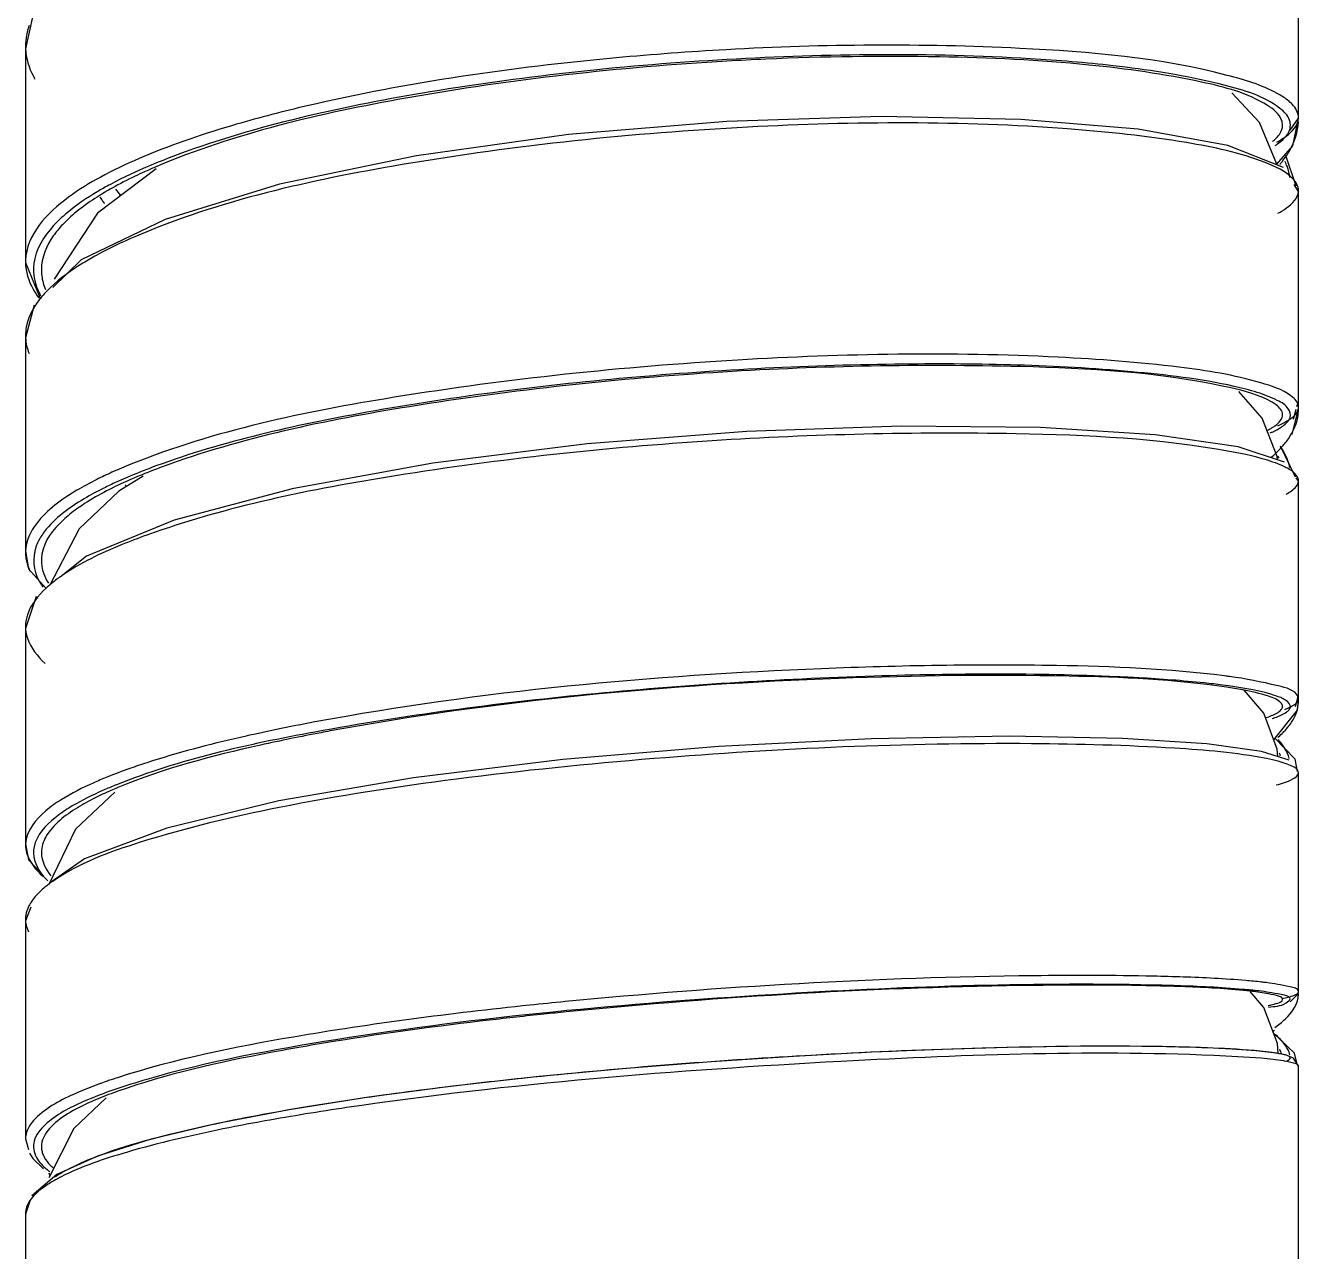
# Model space of a CAD drawing. Header units: millimetres. Extents: x 601 to 1195, y -13 to 407.
# Drawn here: x 744.7 to 756.7, y 255.36 to 266.91 of the extents above; entities that cross this region are included whole.
import ezdxf

# ---------------------------------------------------------------- set-up
doc = ezdxf.new("R2010")
doc.units = ezdxf.units.MM
doc.header["$LTSCALE"] = 0.1

msp = doc.modelspace()

# ---------------------------------------------------------------- linework, layer by layer
at = {"color": 7, "linetype": 'Continuous'}
for p, q in [((756.7033, 266.0438), (756.7033, 268.0683)), ((744.7735, 267.005), (744.7038, 266.6906)), ((744.7033, 266.7135), (744.7038, 266.6906)), ((744.7033, 266.7135), (744.7033, 264.6773)), ((756.3355, 265.9962), (756.073, 266.2745)), ((756.7031, 266.0377), (756.7033, 266.0438)), ((756.4986, 265.604), (756.3355, 265.9962)), ((756.6241, 265.9227), (756.7031, 266.0377)), ((756.6505, 265.7771), (756.6969, 266.0015)), ((756.5607, 265.5716), (756.0371, 265.7804)), ((756.4983, 265.6046), (756.6505, 265.7771)), ((756.6819, 265.3972), (756.5828, 265.6854)), ((745.9355, 265.5595), (745.3811, 265.1409)), ((745.6014, 265.3072), (745.5544, 265.3677)), ((756.7031, 265.3467), (756.6614, 265.4125)), ((756.7031, 265.3467), (756.7033, 265.3542)), ((756.7033, 263.3144), (756.7033, 265.3542)), ((745.3811, 265.1409), (744.9748, 264.5203)), ((746.0201, 265.0833), (745.2299, 264.7003)), ((744.7033, 264.6773), (744.8448, 264.331)), ((745.2299, 264.7003), (744.9606, 264.442)), ((744.7852, 264.2738), (744.7039, 263.9674)), ((744.7033, 263.989), (744.7039, 263.9674)), ((744.7033, 263.989), (744.7033, 261.9425)), ((756.3616, 263.21), (756.1412, 263.4596)), ((756.6421, 263.0552), (756.7031, 263.2972)), ((756.6553, 263.1999), (756.6814, 263.2946)), ((756.688, 263.3186), (756.6961, 263.3481)), ((756.7033, 263.3144), (756.6961, 263.3481)), ((756.502, 262.8481), (756.3616, 263.21)), ((756.5698, 262.795), (756.1331, 262.939)), ((756.6744, 262.6543), (756.533, 262.9443)), ((756.5048, 262.8164), (756.502, 262.8481)), ((745.8125, 262.6619), (745.5847, 262.5229)), ((756.7032, 262.6168), (756.6812, 262.6462)), ((756.7032, 262.6168), (756.7033, 262.62)), ((756.7033, 260.5673), (756.7033, 262.62)), ((745.5847, 262.5229), (745.2083, 262.1663)), ((746.1045, 262.2487), (745.2797, 261.908)), ((745.2083, 262.1663), (744.9344, 261.6371)), ((744.7036, 261.9573), (744.7033, 261.9425)), ((744.7036, 261.9573), (744.7317, 261.7892)), ((745.2797, 261.908), (745.0316, 261.71)), ((744.7317, 261.7892), (744.8987, 261.604)), ((744.804, 261.5284), (744.7039, 261.2268)), ((744.7033, 261.2461), (744.7039, 261.2268)), ((744.7033, 261.2461), (744.7033, 259.1878)), ((756.3751, 260.4291), (756.1893, 260.6451)), ((756.6756, 260.4933), (756.6991, 260.5854)), ((756.6931, 260.4595), (756.7027, 260.5584)), ((756.7033, 260.5673), (756.6991, 260.5854)), ((756.5031, 260.0893), (756.3751, 260.4291)), ((756.4691, 260.1794), (756.6931, 260.4595)), ((756.5729, 260.4288), (756.5885, 260.4388)), ((756.6719, 259.9952), (756.4765, 260.1985)), ((756.6159, 259.9874), (756.3528, 260.07)), ((756.509, 260.021), (756.5031, 260.0893)), ((756.6944, 259.8788), (756.6719, 259.9952)), ((756.703, 259.8668), (756.701, 259.8695)), ((756.703, 259.8668), (756.7031, 259.8686)), ((756.7031, 257.8054), (756.7031, 259.8686)), ((745.5466, 259.6838), (745.1753, 259.3357)), ((745.1753, 259.3357), (744.9192, 258.8098)), ((744.7035, 259.1972), (744.7033, 259.1878)), ((744.7035, 259.1972), (744.7331, 259.0485)), ((744.7331, 259.0485), (744.8773, 258.8944)), ((745.2593, 259.0586), (744.9475, 258.8398)), ((744.7531, 258.6001), (744.7039, 258.4723)), ((744.7035, 258.4874), (744.7039, 258.4723)), ((744.7035, 258.4874), (744.7035, 256.4197)), ((756.3776, 257.6555), (756.2474, 257.8067)), ((756.6229, 257.708), (756.7004, 257.7851)), ((756.6998, 257.7403), (756.7029, 257.7892)), ((756.7004, 257.7851), (756.7028, 257.8078)), ((756.7031, 257.8054), (756.7028, 257.8078)), ((756.5041, 257.3158), (756.3776, 257.6555)), ((756.4609, 257.432), (756.4773, 257.4422)), ((756.6647, 257.2265), (756.4673, 257.4147)), ((756.5118, 257.2219), (756.5041, 257.3158)), ((752.1094, 257.2049), (752.049, 257.2015)), ((753.7225, 257.2729), (753.6254, 257.2701)), ((756.6909, 257.1233), (756.6647, 257.2265)), ((756.7031, 255.0324), (756.7031, 257.104)), ((756.7031, 257.1035), (756.7031, 257.104)), ((745.4626, 256.8057), (745.1585, 256.5169)), ((747.9413, 256.8107), (747.1896, 256.6925)), ((748.7332, 256.9149), (747.9413, 256.8107)), ((747.1896, 256.6925), (746.4976, 256.5604)), ((745.1585, 256.5169), (744.9245, 256.0517)), ((744.7035, 256.4197), (744.7315, 256.3168)), ((745.3811, 256.2557), (744.9998, 256.0823)), ((744.9998, 256.0823), (744.7618, 255.8829)), ((744.9232, 256.0993), (744.934, 256.0706)), ((744.7475, 255.8396), (744.7037, 255.7078)), ((744.7035, 255.7168), (744.7035, 253.642))]:
    msp.add_line(p, q, dxfattribs=at)
for points in [[(756.0371, 265.7804), (755.1931, 265.9323), (754.0862, 266.0256), (752.7686, 266.0529), (751.3145, 266.0059), (749.8234, 265.8817), (748.3897, 265.6826), (747.0966, 265.4139), (746.0201, 265.0833)], [(756.1331, 262.939), (755.353, 263.0528), (754.2704, 263.1217), (752.9582, 263.1341), (751.5023, 263.083), (749.9994, 262.9662), (748.5423, 262.7851), (747.2173, 262.5438), (746.1045, 262.2487)], [(756.3528, 260.07), (755.8388, 260.1411), (755.0452, 260.1923), (753.9776, 260.2119), (752.679, 260.1888), (751.2385, 260.1157), (749.7678, 259.9917), (748.36, 259.8193), (747.0925, 259.6025), (746.0364, 259.3465), (745.2593, 259.0586)], [(756.0731, 257.2649), (755.7798, 257.2781), (755.4207, 257.2871), (754.9977, 257.2909), (754.5111, 257.2886), (753.9603, 257.2792)], [(752.6731, 257.234), (751.9437, 257.1956), (751.1695, 257.1452), (750.3648, 257.0819), (749.5467, 257.0052), (748.7332, 256.9149)], [(753.9603, 257.2792), (753.3469, 257.2614), (752.6731, 257.234)], [(756.7031, 257.1035), (756.6562, 257.1802), (756.581, 257.2092), (756.4684, 257.2299), (756.3014, 257.2486), (756.0731, 257.2649)], [(746.4976, 256.5604), (745.8872, 256.4147), (745.3811, 256.2557)], [(744.7401, 256.2842), (744.7738, 256.2333), (744.8728, 256.135)]]:
    msp.add_lwpolyline(points, dxfattribs=at)
for centre, radius, start, end in [((745.3186, 266.7002), 0.6167, 162.67593, 164.64519), ((745.3326, 266.6959), 0.6314, 161.71777, 162.67968), ((745.3457, 266.6915), 0.6451, 160.19057, 161.71562), ((745.2576, 266.7138), 0.5541, 169.07924, 180.02766), ((745.287, 266.7084), 0.584, 166.18625, 169.10853), ((745.3035, 266.7044), 0.601, 164.64735, 166.19217), ((752.92, 238.656), 27.9636, 92.53789, 93.29191), ((753.6484, 254.9269), 11.6768, 82.99141, 83.56858), ((745.4664, 266.7944), 0.7787, 207.80888, 209.97613), ((750.5199, 252.5863), 13.9296, 103.12115, 104.52385), ((756.1624, 266.1836), 0.4712, 309.06089, 309.79741), ((756.1185, 266.3345), 0.6649, 303.33253, 305.62177), ((755.861, 266.1733), 0.8785, 322.36554, 327.57713), ((755.9471, 266.1176), 0.7759, 327.63761, 330.32656), ((747.9475, 260.8379), 5.1505, 113.09645, 114.35169), ((755.7221, 266.2812), 1.0543, 319.64327, 320.34517), ((755.7648, 266.2461), 0.9991, 320.33298, 322.42739), ((756.0152, 265.3714), 0.6178, 20.04869, 24.63345), ((747.7251, 261.3298), 4.6107, 114.35366, 115.51981), ((745.1657, 264.6818), 0.4623, 172.85671, 180.08866), ((745.3053, 264.6082), 0.452, 179.87104, 187.17559), ((745.4053, 264.6699), 0.6384, 207.17855, 208.68453), ((745.7465, 263.5914), 1.1719, 133.62489, 136.78152), ((745.1465, 263.9886), 0.4428, 169.74352, 179.94275), ((755.7612, 261.5682), 2.0597, 72.35533, 73.47085), ((756.2955, 263.2926), 0.4075, 352.97916, 0.12611), ((756.286, 263.2937), 0.4171, 349.61134, 352.98338), ((756.1071, 263.6993), 0.6755, 296.88486, 299.05031), ((756.0568, 262.6376), 0.5016, 22.77806, 25.17546), ((756.1336, 262.6391), 0.4996, 23.17832, 24.74152), ((756.1714, 262.6546), 0.4588, 16.07077, 23.2527), ((747.0858, 259.2059), 3.8293, 114.15421, 116.535), ((747.4907, 258.3031), 4.8187, 111.85417, 114.15426), ((747.4705, 258.42), 4.6021, 112.16767, 114.54972), ((747.857, 257.4785), 5.6198, 110.66089, 112.19435), ((747.925, 257.4815), 5.6123, 110.13686, 112.52129), ((756.2429, 262.0718), 0.755, 64.72664, 65.62974), ((756.2119, 262.6666), 0.4165, 10.37414, 16.02914), ((747.102, 259.2294), 3.7127, 114.56596, 116.56305), ((746.607, 263.9064), 1.6391, 233.98503, 234.61289), ((745.0656, 261.9424), 0.362, 179.98867, 188.64315), ((745.2093, 261.8698), 0.3558, 170.48787, 179.97441), ((745.1628, 261.9734), 0.4644, 203.45885, 206.15126), ((745.9787, 260.3745), 1.641, 124.89178, 125.50687), ((746.01, 260.3297), 1.6956, 124.5504, 124.89318), ((745.3742, 261.9363), 0.5346, 209.41165, 211.80744), ((745.9055, 260.4759), 1.5159, 126.12401, 126.68978), ((745.9406, 260.4279), 1.5754, 125.50691, 126.12364), ((745.0424, 261.2466), 0.3389, 169.22795, 180.09528), ((745.0717, 261.241), 0.3687, 161.75893, 169.22249), ((745.0399, 261.2469), 0.3365, 183.42374, 185.22207), ((754.1808, 242.5633), 18.2276, 86.80202, 87.44535), ((755.1739, 254.1854), 6.6482, 82.40268, 82.81381), ((756.4119, 260.7028), 0.3178, 298.24249, 300.44495), ((756.4859, 260.5863), 0.1797, 304.81214, 308.23126), ((750.88, 241.7792), 18.8848, 100.51922, 101.64209), ((751.2191, 240.5067), 20.0885, 100.4527, 100.69952), ((755.8609, 260.9454), 0.9865, 311.09732, 311.59309), ((756.0076, 259.7305), 0.6762, 40.59611, 41.68588), ((755.9309, 260.868), 0.8821, 311.53276, 315.34732), ((756.1915, 259.9014), 0.3643, 19.91766, 24.51451), ((747.8456, 253.8061), 6.4727, 107.99273, 109.47449), ((747.3812, 255.1077), 5.0908, 109.43066, 112.06117), ((747.0463, 256.1933), 3.8295, 112.63315, 113.70225), ((747.163, 255.7432), 4.3198, 111.74741, 112.5216), ((744.9811, 258.4936), 0.2783, 195.23257, 199.08614), ((745.0056, 258.5023), 0.3043, 199.13696, 205.74073), ((754.8698, 236.6133), 21.3429, 88.00024, 88.74874), ((755.9093, 253.8943), 4.026, 82.99073, 83.667), ((754.8746, 236.7214), 21.1507, 88.16128, 88.76498), ((754.8945, 238.4255), 19.4398, 87.9302, 88.70041), ((754.2654, 211.5384), 46.3894, 95.53602, 95.94855), ((754.3084, 212.0813), 45.7558, 95.65435, 95.919), ((756.019, 256.8582), 0.7158, 47.34719, 49.26208), ((756.0792, 256.9233), 0.6271, 44.5234, 47.36495), ((755.3375, 199.8492), 57.4465, 91.707876, 93.221314), ((756.3314, 255.7112), 1.4598, 80.60471, 80.93836), ((746.9086, 252.8055), 4.3972, 109.85721, 110.05591), ((747.0131, 252.5145), 4.7064, 109.05771, 109.85039), ((747.1593, 252.0923), 5.1532, 108.53748, 109.06153), ((747.2889, 251.7057), 5.5609, 107.98746, 108.53702), ((747.0154, 252.8182), 4.2977, 109.90848, 110.16642), ((747.069, 252.6701), 4.4551, 109.62008, 109.90825), ((752.7592, 223.3304), 33.8243, 96.95688, 98.56563), ((751.3824, 231.8987), 25.0811, 98.37459, 100.15533), ((750.1547, 238.791), 18.0802, 100.17682, 101.63335), ((745.0432, 256.3458), 0.1897, 179.90587, 188.75875), ((745.3723, 256.6842), 0.725, 230.02964, 232.73024), ((745.3193, 256.5382), 0.5307, 224.02012, 227.90868), ((745.7393, 254.6745), 1.552, 118.30442, 118.95474), ((744.8758, 255.7175), 0.1722, 178.41728, 180.25476)]:
    msp.add_arc(centre, radius, start, end, dxfattribs=at)
for points in [[(744.7039, 266.6906), (744.7079, 266.6008), (744.7357, 266.5107), (744.7776, 266.4311)], [(756.6213, 265.7335), (756.6674, 265.8146), (756.6986, 265.9082), (756.7024, 266.0015)], [(756.464, 265.8216), (756.4928, 265.8456), (756.5201, 265.8739), (756.537, 265.9074)], [(756.5058, 265.794), (756.5391, 265.8179), (756.5711, 265.8454), (756.5949, 265.8787)], [(746.218, 265.7216), (746.1047, 265.6811), (745.9923, 265.6378), (745.8814, 265.5911)], [(745.8203, 265.6759), (745.6955, 265.6234), (745.5723, 265.5663), (745.4526, 265.5029)], [(745.8814, 265.5911), (745.753, 265.537), (745.6265, 265.4782), (745.5038, 265.4124)], [(756.6227, 265.4769), (756.6174, 265.5131), (756.608, 265.5488), (756.5955, 265.5832)], [(745.7387, 265.4906), (745.665, 265.4554), (745.5922, 265.4181), (745.521, 265.3782)], [(745.7336, 264.9188), (745.6117, 264.8664), (745.4915, 264.8095), (745.3751, 264.7458)], [(744.782, 264.6658), (744.7699, 264.5689), (744.7928, 264.4651), (744.8374, 264.3783)], [(744.8569, 264.5517), (744.8625, 264.5074), (744.8747, 264.4636), (744.8919, 264.4224)], [(744.8924, 264.3939), (744.8616, 264.361), (744.8327, 264.3261), (744.807, 264.289)], [(744.807, 264.289), (744.7613, 264.2228), (744.725, 264.1467), (744.7108, 264.0674)], [(744.7042, 263.9674), (744.7067, 263.917), (744.7184, 263.8666), (744.7368, 263.8197)], [(756.5528, 263.2414), (756.5527, 263.2786), (756.522, 263.3126), (756.4924, 263.3351)], [(756.4853, 263.1407), (756.5178, 263.1648), (756.5529, 263.201), (756.5528, 263.2414)], [(756.5874, 262.8482), (756.5755, 262.8739), (756.5615, 262.8987), (756.5459, 262.9224)], [(756.4467, 262.8414), (756.4735, 262.8645), (756.4993, 262.8888), (756.5238, 262.9143)], [(756.6976, 262.6465), (756.6827, 262.6846), (756.6445, 262.711), (756.6092, 262.7316)], [(744.807, 262.2154), (744.751, 262.1416), (744.7078, 262.0498), (744.704, 261.9573)], [(744.7078, 261.888), (744.713, 261.8539), (744.7231, 261.8203), (744.7368, 261.7886)], [(744.8535, 261.87), (744.8535, 261.8021), (744.8751, 261.733), (744.9085, 261.6738)], [(744.8114, 261.7172), (744.8269, 261.6814), (744.8472, 261.6476), (744.8702, 261.6161)], [(756.1753, 260.6499), (756.1251, 260.6592), (756.0746, 260.6673), (756.024, 260.6747)], [(756.6706, 260.4037), (756.6908, 260.4477), (756.703, 260.4968), (756.703, 260.5452)], [(756.4533, 260.3786), (756.4906, 260.3907), (756.5278, 260.4043), (756.5623, 260.4228)], [(756.6128, 260.3099), (756.6353, 260.3389), (756.6553, 260.3703), (756.6706, 260.4037)], [(756.6163, 260.0033), (756.5988, 260.065), (756.5628, 260.1218), (756.5211, 260.1705)], [(745.5069, 259.6998), (745.4556, 259.6773), (745.4048, 259.6536), (745.3549, 259.6283)], [(744.8961, 259.2644), (744.8706, 259.2192), (744.8538, 259.1665), (744.8538, 259.1146)], [(744.8538, 259.1146), (744.8538, 259.0364), (744.8933, 258.958), (744.9434, 258.898)], [(744.816, 258.7245), (744.7868, 258.6937), (744.7601, 258.6597), (744.74, 258.6224)], [(744.8961, 258.7974), (744.8679, 258.7748), (744.8408, 258.7506), (744.816, 258.7245)], [(756.5803, 257.2978), (756.5646, 257.3213), (756.5461, 257.3429), (756.5264, 257.3631)], [(756.6209, 257.2109), (756.6128, 257.2418), (756.5982, 257.2713), (756.5803, 257.2978)], [(744.8061, 256.2441), (744.8306, 256.1994), (744.8674, 256.1614), (744.9065, 256.1286)], [(744.8808, 256.2449), (744.8959, 256.2172), (744.9158, 256.1921), (744.9377, 256.1694)], [(745.12, 256.138), (745.0712, 256.1133), (745.0232, 256.0864), (744.9777, 256.0561)], [(744.988, 256.0325), (744.9567, 256.0152), (744.9259, 255.9967), (744.8962, 255.9767)], [(744.7346, 255.8211), (744.7169, 255.7915), (744.7046, 255.7568), (744.7036, 255.7223)]]:
    msp.add_open_spline(points, degree=3, dxfattribs=at)
for points, knots in [([(751.3082, 266.6819), (750.962, 266.6624), (749.6366, 266.5631), (748.3147, 266.3756), (747.3577, 266.1522)], [0, 0, 0, 0, 0.2608102, 1, 1, 1, 1]), ([(756.0321, 266.4402), (755.3961, 266.606), (753.8083, 266.743), (752.2296, 266.7337), (751.3082, 266.6819)], [0, 0, 0, 0, 0.4159688, 1, 1, 1, 1]), ([(754.9564, 266.5302), (754.697, 266.5595), (753.4855, 266.6573), (752.2666, 266.643), (751.3141, 266.5889)], [0, 0, 0, 0, 0.2148212, 1, 1, 1, 1]), ([(751.3143, 266.5735), (750.301, 266.5152), (748.4815, 266.3121), (746.6782, 265.8961), (745.9271, 265.5755)], [0, 0, 0, 0, 0.5541246, 1, 1, 1, 1]), ([(751.3141, 266.5889), (750.3781, 266.5357), (748.6598, 266.3545), (746.9611, 265.9876), (746.218, 265.7216)], [0, 0, 0, 0, 0.5429387, 1, 1, 1, 1]), ([(756.4099, 266.1571), (756.2242, 266.2743), (755.6509, 266.4217), (754.6192, 266.567), (753.2422, 266.6315), (752.2266, 266.6163), (751.6818, 266.5922)], [0, 0, 0, 0, 0.1378183, 0.3623595, 0.657735, 1, 1, 1, 1]), ([(756.5254, 266.1313), (756.3755, 266.246), (755.876, 266.3942), (755.3855, 266.478), (755.0732, 266.5164)], [0, 0, 0, 0, 0.3750044, 1, 1, 1, 1]), ([(756.5991, 266.2078), (756.5689, 266.2312), (756.3932, 266.3387), (756.1935, 266.3981), (756.0321, 266.4402)], [0, 0, 0, 0, 0.1861983, 1, 1, 1, 1]), ([(756.7028, 266.0438), (756.7027, 266.0894), (756.6645, 266.1532), (756.6151, 266.1955), (756.5991, 266.2078)], [0, 0, 0, 0, 0.6929704, 1, 1, 1, 1]), ([(747.0266, 266.0707), (746.9145, 266.0416), (746.5064, 265.9297), (746.1037, 265.7953), (745.8203, 265.6759)], [0, 0, 0, 0, 0.2735783, 1, 1, 1, 1]), ([(756.553, 265.9714), (756.5529, 265.9875), (756.5356, 266.0681), (756.4642, 266.1228), (756.4099, 266.1571)], [0, 0, 0, 0, 0.199904, 1, 1, 1, 1]), ([(756.6095, 265.902), (756.6277, 265.9362), (756.6356, 266.0365), (756.5644, 266.1014), (756.5254, 266.1313)], [0, 0, 0, 0, 0.4410893, 1, 1, 1, 1]), ([(756.3902, 265.6174), (756.1526, 265.7114), (755.5284, 265.8409), (753.9024, 266.0131), (751.4183, 265.9986), (748.4712, 265.6915), (746.5332, 265.2624), (745.7336, 264.9188)], [0, 0, 0, 0, 0.0709875, 0.1755772, 0.4547431, 0.7581928, 1, 1, 1, 1]), ([(756.4987, 265.8111), (756.5288, 265.828), (756.6144, 265.8804), (756.6998, 265.9687), (756.7027, 266.0377)], [0, 0, 0, 0, 0.3332986, 1, 1, 1, 1]), ([(756.537, 265.9074), (756.5421, 265.9176), (756.5502, 265.9384), (756.553, 265.9607), (756.553, 265.9714)], [0, 0, 0, 0, 0.5149246, 1, 1, 1, 1]), ([(756.5949, 265.8787), (756.5976, 265.8825), (756.6028, 265.8901), (756.6074, 265.898), (756.6095, 265.902)], [0, 0, 0, 0, 0.5099951, 1, 1, 1, 1]), ([(756.6884, 265.4133), (756.6785, 265.4328), (756.601, 265.5297), (756.4832, 265.5805), (756.3902, 265.6174)], [0, 0, 0, 0, 0.1792489, 1, 1, 1, 1]), ([(745.4526, 265.5029), (745.3478, 265.4474), (745.0445, 265.2695), (744.7371, 264.9801), (744.707, 264.7393)], [0, 0, 0, 0, 0.3282533, 1, 1, 1, 1]), ([(745.521, 265.3782), (745.473, 265.3514), (745.3062, 265.2522), (745.1484, 265.1342), (745.0528, 265.033)], [0, 0, 0, 0, 0.2829386, 1, 1, 1, 1]), ([(745.5038, 265.4124), (745.4641, 265.3911), (745.321, 265.3108), (745.1839, 265.2188), (745.0927, 265.1423)], [0, 0, 0, 0, 0.274564, 1, 1, 1, 1]), ([(756.5085, 265.14), (756.5369, 265.1553), (756.6171, 265.203), (756.6989, 265.2829), (756.703, 265.3467)], [0, 0, 0, 0, 0.3353274, 1, 1, 1, 1]), ([(756.7032, 265.3542), (756.7033, 265.3642), (756.7006, 265.3847), (756.6931, 265.404), (756.6884, 265.4133)], [0, 0, 0, 0, 0.4863267, 1, 1, 1, 1]), ([(745.4032, 265.2958), (745.4101, 265.2849), (745.4248, 265.2631), (745.4405, 265.242), (745.4487, 265.2315)], [0, 0, 0, 0, 0.4924499, 1, 1, 1, 1]), ([(745.0927, 265.1423), (745.049, 265.1057), (744.9094, 264.9764), (744.7987, 264.7996), (744.782, 264.6658)], [0, 0, 0, 0, 0.2970504, 1, 1, 1, 1]), ([(745.0528, 265.033), (745.0216, 265), (744.9198, 264.88), (744.8536, 264.7219), (744.8534, 264.6092)], [0, 0, 0, 0, 0.2874441, 1, 1, 1, 1]), ([(745.3751, 264.7458), (745.3314, 264.7219), (745.1772, 264.6328), (745.0307, 264.5283), (744.9379, 264.4397)], [0, 0, 0, 0, 0.2800216, 1, 1, 1, 1]), ([(744.7034, 264.6773), (744.7043, 264.5903), (744.7428, 264.4695), (744.8094, 264.3699), (744.8292, 264.3435)], [0, 0, 0, 0, 0.7253467, 1, 1, 1, 1]), ([(756.3472, 263.5428), (756.0966, 263.6173), (755.4581, 263.7171), (753.8132, 263.8403), (751.3323, 263.797), (748.406, 263.4919), (746.4892, 263.094), (745.697, 262.7756)], [0, 0, 0, 0, 0.0728419, 0.1791066, 0.4598806, 0.7620713, 1, 1, 1, 1]), ([(755.1276, 263.647), (754.4138, 263.7112), (752.8268, 263.7451), (750.3902, 263.624), (748.0109, 263.319), (746.5087, 262.9764), (745.8741, 262.7369)], [0, 0, 0, 0, 0.2300394, 0.5085789, 0.7822893, 1, 1, 1, 1]), ([(756.0003, 263.5095), (755.3714, 263.644), (753.7854, 263.7304), (751.2188, 263.6835), (748.5089, 263.391), (746.7434, 263.0267), (745.9929, 262.7508)], [0, 0, 0, 0, 0.1909845, 0.4684839, 0.7625528, 1, 1, 1, 1]), ([(756.3145, 263.4518), (756.2426, 263.4743), (755.8529, 263.5722), (755.4523, 263.6177), (755.1276, 263.647)], [0, 0, 0, 0, 0.1876859, 1, 1, 1, 1]), ([(756.6961, 263.3481), (756.6884, 263.3662), (756.6075, 263.4623), (756.4831, 263.5), (756.3855, 263.531)], [0, 0, 0, 0, 0.1610456, 1, 1, 1, 1]), ([(756.4924, 263.3351), (756.4685, 263.3533), (756.3149, 263.4391), (756.1418, 263.4792), (756.0003, 263.5095)], [0, 0, 0, 0, 0.1720832, 1, 1, 1, 1]), ([(756.5546, 263.1349), (756.5836, 263.1558), (756.6413, 263.2032), (756.609, 263.3221), (756.4807, 263.3913), (756.3791, 263.4316), (756.3145, 263.4518)], [0, 0, 0, 0, 0.2048517, 0.3634976, 0.6125832, 1, 1, 1, 1]), ([(756.5085, 263.1383), (756.5346, 263.1499), (756.6071, 263.186), (756.6876, 263.2412), (756.7008, 263.2946)], [0, 0, 0, 0, 0.3418289, 1, 1, 1, 1]), ([(756.7008, 263.2946), (756.7016, 263.2978), (756.7028, 263.3044), (756.7032, 263.3111), (756.7032, 263.3144)], [0, 0, 0, 0, 0.5040144, 1, 1, 1, 1]), ([(756.5238, 262.9143), (756.5467, 262.9381), (756.6237, 263.0264), (756.681, 263.1355), (756.6962, 263.2185)], [0, 0, 0, 0, 0.2814737, 1, 1, 1, 1]), ([(756.0528, 262.8965), (755.3907, 263.0177), (753.7558, 263.0952), (751.1268, 263.0343), (748.3825, 262.7391), (746.6021, 262.3787), (745.8462, 262.1073)], [0, 0, 0, 0, 0.1960948, 0.4743841, 0.7660551, 1, 1, 1, 1]), ([(756.4351, 263.1088), (756.4442, 263.1138), (756.4613, 263.1239), (756.4777, 263.1351), (756.4853, 263.1407)], [0, 0, 0, 0, 0.5240597, 1, 1, 1, 1]), ([(756.4359, 263.0702), (756.4449, 263.0741), (756.4622, 263.0819), (756.4792, 263.0903), (756.4874, 263.0945)], [0, 0, 0, 0, 0.5154817, 1, 1, 1, 1]), ([(756.4874, 263.0945), (756.4997, 263.1009), (756.5226, 263.1135), (756.5446, 263.1277), (756.5546, 263.1349)], [0, 0, 0, 0, 0.5287793, 1, 1, 1, 1]), ([(756.5544, 262.7595), (756.524, 262.7733), (756.3616, 262.8351), (756.1908, 262.8712), (756.0528, 262.8965)], [0, 0, 0, 0, 0.191957, 1, 1, 1, 1]), ([(756.6092, 262.7316), (756.6023, 262.7356), (756.5878, 262.7436), (756.5729, 262.7509), (756.5652, 262.7546)], [0, 0, 0, 0, 0.4817144, 1, 1, 1, 1]), ([(745.3751, 262.6319), (745.3117, 262.6002), (745.1055, 262.4882), (744.9067, 262.3467), (744.807, 262.2154)], [0, 0, 0, 0, 0.3007014, 1, 1, 1, 1]), ([(745.7753, 262.6658), (745.7173, 262.6417), (745.5141, 262.5525), (745.3167, 262.4469), (745.1874, 262.3541)], [0, 0, 0, 0, 0.283039, 1, 1, 1, 1]), ([(756.5868, 262.4934), (756.6039, 262.5027), (756.6517, 262.5309), (756.7011, 262.5788), (756.7028, 262.6168)], [0, 0, 0, 0, 0.338641, 1, 1, 1, 1]), ([(756.7028, 262.62), (756.7028, 262.6245), (756.7019, 262.6335), (756.6993, 262.6423), (756.6976, 262.6465)], [0, 0, 0, 0, 0.4916202, 1, 1, 1, 1]), ([(745.4417, 262.5502), (745.3791, 262.5189), (745.1755, 262.4083), (744.9792, 262.2684), (744.8807, 262.1388)], [0, 0, 0, 0, 0.3006978, 1, 1, 1, 1]), ([(745.1874, 262.3541), (745.1421, 262.3216), (745.0015, 262.2105), (744.879, 262.0527), (744.8583, 261.9286)], [0, 0, 0, 0, 0.3068553, 1, 1, 1, 1]), ([(744.8807, 262.1388), (744.8559, 262.106), (744.7753, 261.9832), (744.7695, 261.8139), (744.8114, 261.7172)], [0, 0, 0, 0, 0.2806441, 1, 1, 1, 1]), ([(745.8462, 262.1073), (745.7657, 262.0784), (745.4904, 261.9729), (745.2209, 261.8451), (745.0483, 261.7262)], [0, 0, 0, 0, 0.2899955, 1, 1, 1, 1]), ([(744.9998, 261.6915), (744.9649, 261.6655), (744.8522, 261.5738), (744.7535, 261.4541), (744.7215, 261.3564)], [0, 0, 0, 0, 0.2971656, 1, 1, 1, 1]), ([(744.7049, 261.2163), (744.7074, 261.1891), (744.734, 261.0669), (744.817, 260.9647), (744.8876, 260.899)], [0, 0, 0, 0, 0.220735, 1, 1, 1, 1]), ([(756.0055, 260.7814), (755.481, 260.8475), (754.2121, 260.8998), (751.3465, 260.8508), (749.006, 260.6393), (747.4323, 260.3466)], [0, 0, 0, 0, 0.1843487, 0.4417909, 1, 1, 1, 1]), ([(754.9933, 260.7728), (754.2312, 260.8069), (752.5606, 260.7972), (750.0316, 260.6395), (747.6424, 260.3229), (746.1605, 259.9942), (745.5625, 259.7556)], [0, 0, 0, 0, 0.2402597, 0.5256825, 0.7972035, 1, 1, 1, 1]), ([(756.024, 260.6747), (755.5336, 260.7464), (754.3116, 260.8002), (751.4878, 260.7619), (749.1549, 260.5534), (747.5746, 260.2618)], [0, 0, 0, 0, 0.1753828, 0.4314239, 1, 1, 1, 1]), ([(755.986, 260.6942), (755.9293, 260.7015), (755.6673, 260.7319), (755.404, 260.751), (755.1977, 260.7625)], [0, 0, 0, 0, 0.2165914, 1, 1, 1, 1]), ([(756.6987, 260.5854), (756.6691, 260.6501), (756.4078, 260.7122), (756.207, 260.7547), (756.0528, 260.7752)], [0, 0, 0, 0, 0.3137668, 1, 1, 1, 1]), ([(756.5354, 260.5758), (756.5055, 260.5886), (756.3268, 260.6473), (756.1398, 260.6742), (755.986, 260.6942)], [0, 0, 0, 0, 0.1731175, 1, 1, 1, 1]), ([(756.5402, 260.5244), (756.5105, 260.5592), (756.3804, 260.6058), (756.2578, 260.6346), (756.1753, 260.6499)], [0, 0, 0, 0, 0.3529276, 1, 1, 1, 1]), ([(756.6263, 260.4828), (756.6339, 260.5098), (756.5887, 260.5526), (756.5507, 260.5692), (756.5354, 260.5758)], [0, 0, 0, 0, 0.626115, 1, 1, 1, 1]), ([(756.5531, 260.4938), (756.5531, 260.499), (756.5505, 260.5104), (756.5441, 260.5198), (756.5402, 260.5244)], [0, 0, 0, 0, 0.4645833, 1, 1, 1, 1]), ([(756.5736, 260.465), (756.5896, 260.4713), (756.6345, 260.4911), (756.684, 260.5179), (756.6983, 260.5479)], [0, 0, 0, 0, 0.3403977, 1, 1, 1, 1]), ([(756.6983, 260.5479), (756.6997, 260.551), (756.702, 260.5573), (756.7028, 260.564), (756.7028, 260.5673)], [0, 0, 0, 0, 0.5136194, 1, 1, 1, 1]), ([(756.3992, 260.3876), (756.4159, 260.3933), (756.4653, 260.4121), (756.517, 260.4354), (756.54, 260.4628)], [0, 0, 0, 0, 0.330398, 1, 1, 1, 1]), ([(756.54, 260.4628), (756.544, 260.4675), (756.5504, 260.4771), (756.5531, 260.4885), (756.5531, 260.4938)], [0, 0, 0, 0, 0.5369571, 1, 1, 1, 1]), ([(756.5971, 260.4451), (756.6042, 260.4507), (756.6161, 260.4617), (756.6244, 260.476), (756.6263, 260.4828)], [0, 0, 0, 0, 0.5581484, 1, 1, 1, 1]), ([(756.5584, 260.248), (756.5683, 260.258), (756.5871, 260.2781), (756.6046, 260.2992), (756.6128, 260.3099)], [0, 0, 0, 0, 0.5121022, 1, 1, 1, 1]), ([(747.4895, 260.2459), (747.2986, 260.2099), (746.6505, 260.0762), (746.0046, 259.9082), (745.5725, 259.7279)], [0, 0, 0, 0, 0.2933519, 1, 1, 1, 1]), ([(747.0691, 260.2754), (746.9557, 260.2521), (746.5445, 260.1628), (746.1365, 260.0566), (745.8462, 259.9622)], [0, 0, 0, 0, 0.2749192, 1, 1, 1, 1]), ([(756.4006, 260.0011), (756.1153, 260.0581), (755.375, 260.1183), (753.4493, 260.1706), (751.1862, 260.0699), (748.8241, 259.8314), (747.2015, 259.5823), (745.926, 259.28), (745.2074, 259.0163), (744.96, 258.8449)], [0, 0, 0, 0, 0.0752521, 0.1913697, 0.4985341, 0.6598565, 0.8055946, 0.9221616, 1, 1, 1, 1]), ([(756.703, 259.8687), (756.7032, 259.9028), (756.5721, 259.9666), (756.4775, 259.9858), (756.4006, 260.0011)], [0, 0, 0, 0, 0.3035479, 1, 1, 1, 1]), ([(745.4692, 259.8257), (745.428, 259.809), (745.281, 259.7465), (745.1376, 259.6745), (745.04, 259.6133)], [0, 0, 0, 0, 0.2783285, 1, 1, 1, 1]), ([(756.4939, 259.7529), (756.5469, 259.7672), (756.6182, 259.7871), (756.7012, 259.8405), (756.7029, 259.8668)], [0, 0, 0, 0, 0.6755227, 1, 1, 1, 1]), ([(745.5084, 259.7336), (745.4705, 259.7178), (745.3344, 259.6589), (745.2016, 259.5914), (745.1108, 259.5345)], [0, 0, 0, 0, 0.2770688, 1, 1, 1, 1]), ([(745.04, 259.6133), (744.9901, 259.582), (744.8441, 259.4816), (744.7076, 259.3197), (744.7036, 259.1972)], [0, 0, 0, 0, 0.324713, 1, 1, 1, 1]), ([(745.3549, 259.6283), (745.3002, 259.6007), (745.1301, 259.5063), (744.9625, 259.382), (744.8961, 259.2644)], [0, 0, 0, 0, 0.3122596, 1, 1, 1, 1]), ([(745.1108, 259.5345), (745.0667, 259.5068), (744.9332, 259.4146), (744.8077, 259.281), (744.7844, 259.1706)], [0, 0, 0, 0, 0.315871, 1, 1, 1, 1]), ([(744.7035, 259.1878), (744.7035, 259.1628), (744.7205, 259.0479), (744.8009, 258.9532), (744.8678, 258.894)], [0, 0, 0, 0, 0.2183715, 1, 1, 1, 1]), ([(744.7844, 259.1706), (744.7672, 259.0894), (744.8086, 258.9601), (744.888, 258.874), (744.9131, 258.8496)], [0, 0, 0, 0, 0.703229, 1, 1, 1, 1]), ([(744.96, 258.8449), (744.9489, 258.8372), (744.9273, 258.8217), (744.9062, 258.8055), (744.8961, 258.7974)], [0, 0, 0, 0, 0.5110296, 1, 1, 1, 1]), ([(744.74, 258.6224), (744.7343, 258.6119), (744.7242, 258.5906), (744.7164, 258.5684), (744.7133, 258.5574)], [0, 0, 0, 0, 0.5113829, 1, 1, 1, 1]), ([(744.7133, 258.5574), (744.7101, 258.5459), (744.7052, 258.5227), (744.7035, 258.4991), (744.7035, 258.4874)], [0, 0, 0, 0, 0.5051746, 1, 1, 1, 1]), ([(744.704, 258.4723), (744.7045, 258.4636), (744.7065, 258.4462), (744.7103, 258.429), (744.7126, 258.4204)], [0, 0, 0, 0, 0.4962966, 1, 1, 1, 1]), ([(755.3304, 257.8672), (754.1326, 257.8933), (751.5575, 257.8001), (748.9895, 257.568), (747.6302, 257.3522)], [0, 0, 0, 0, 0.4653822, 1, 1, 1, 1]), ([(755.3359, 257.9511), (754.9594, 257.9594), (753.1083, 257.9592), (751.2575, 257.8537), (749.7902, 257.7114)], [0, 0, 0, 0, 0.2034925, 1, 1, 1, 1]), ([(756.3534, 257.8958), (756.304, 257.9013), (756.0583, 257.9245), (755.8116, 257.9363), (755.6146, 257.9432)], [0, 0, 0, 0, 0.2012621, 1, 1, 1, 1]), ([(756.7028, 257.8078), (756.6979, 257.8377), (756.5596, 257.862), (756.4753, 257.8811), (756.4006, 257.8903)], [0, 0, 0, 0, 0.2870202, 1, 1, 1, 1]), ([(755.3354, 257.8603), (754.9662, 257.8688), (753.1186, 257.8679), (751.2711, 257.7601), (749.8002, 257.6144)], [0, 0, 0, 0, 0.1998874, 1, 1, 1, 1]), ([(756.3294, 257.8119), (756.2791, 257.8178), (756.021, 257.8429), (755.7618, 257.8545), (755.5532, 257.8612)], [0, 0, 0, 0, 0.1951737, 1, 1, 1, 1]), ([(756.319, 257.8016), (756.2736, 257.8077), (756.0335, 257.8338), (755.7921, 257.8455), (755.5966, 257.8527)], [0, 0, 0, 0, 0.1897948, 1, 1, 1, 1]), ([(756.5531, 257.7316), (756.5533, 257.7547), (756.441, 257.7808), (756.378, 257.7938), (756.319, 257.8016)], [0, 0, 0, 0, 0.2795246, 1, 1, 1, 1]), ([(756.4216, 257.6592), (756.4772, 257.6687), (756.5468, 257.6622), (756.657, 257.7537), (756.4707, 257.7917), (756.3999, 257.8037), (756.3294, 257.8119)], [0, 0, 0, 0, 0.3174488, 0.4234275, 0.6006299, 1, 1, 1, 1]), ([(756.4796, 257.4691), (756.5136, 257.4927), (756.6159, 257.5705), (756.7029, 257.694), (756.703, 257.7835)], [0, 0, 0, 0, 0.3162589, 1, 1, 1, 1]), ([(756.5494, 257.7399), (756.5883, 257.7481), (756.6351, 257.759), (756.7028, 257.7884), (756.703, 257.8054)], [0, 0, 0, 0, 0.7014738, 1, 1, 1, 1]), ([(749.4579, 257.678), (748.7122, 257.6003), (747.4072, 257.4308), (746.1109, 257.17), (745.5716, 256.9949)], [0, 0, 0, 0, 0.56939, 1, 1, 1, 1]), ([(756.4174, 257.6743), (756.4271, 257.6763), (756.4454, 257.6804), (756.4636, 257.685), (756.4721, 257.6873)], [0, 0, 0, 0, 0.5299326, 1, 1, 1, 1]), ([(756.4721, 257.6873), (756.484, 257.6905), (756.5103, 257.6996), (756.553, 257.7127), (756.5531, 257.7316)], [0, 0, 0, 0, 0.3954349, 1, 1, 1, 1]), ([(749.5899, 257.5931), (749.4182, 257.5753), (748.7624, 257.5034), (748.1082, 257.4161), (747.6273, 257.3384)], [0, 0, 0, 0, 0.2616254, 1, 1, 1, 1]), ([(747.6302, 257.3522), (747.0302, 257.2569), (746.22, 257.1097), (745.3124, 256.8101), (744.9927, 256.647), (744.8896, 256.5515)], [0, 0, 0, 0, 0.63378, 0.8533922, 1, 1, 1, 1]), ([(747.6273, 257.3384), (747.422, 257.3053), (746.7303, 257.1834), (746.0394, 257.0328), (745.5731, 256.8666)], [0, 0, 0, 0, 0.2957417, 1, 1, 1, 1]), ([(756.0066, 257.2682), (755.8625, 257.2756), (755.1013, 257.3005), (754.3394, 257.29), (753.7225, 257.2729)], [0, 0, 0, 0, 0.1894329, 1, 1, 1, 1]), ([(756.0188, 257.1984), (754.8103, 257.2551), (752.0374, 257.158), (749.2727, 256.941), (747.7295, 256.7123)], [0, 0, 0, 0, 0.4367816, 1, 1, 1, 1]), ([(752.049, 257.2015), (751.1943, 257.1528), (750.0637, 257.0655), (748.9374, 256.9394), (748.6623, 256.9057)], [0, 0, 0, 0, 0.7554323, 1, 1, 1, 1]), ([(756.5434, 257.2159), (756.5141, 257.2222), (756.3362, 257.2501), (756.1563, 257.2606), (756.0066, 257.2682)], [0, 0, 0, 0, 0.1667298, 1, 1, 1, 1]), ([(756.5613, 257.1528), (756.5286, 257.158), (756.3485, 257.181), (756.1671, 257.1914), (756.0188, 257.1984)], [0, 0, 0, 0, 0.1824911, 1, 1, 1, 1]), ([(756.5436, 257.2191), (756.5414, 257.2265), (756.5362, 257.2414), (756.5296, 257.2557), (756.526, 257.2628)], [0, 0, 0, 0, 0.4909853, 1, 1, 1, 1]), ([(756.5838, 257.149), (756.6011, 257.1547), (756.6633, 257.1986), (756.5724, 257.2097), (756.5434, 257.2159)], [0, 0, 0, 0, 0.379861, 1, 1, 1, 1]), ([(756.7029, 257.104), (756.7027, 257.1178), (756.6417, 257.138), (756.6033, 257.1459), (756.5697, 257.1514)], [0, 0, 0, 0, 0.2885674, 1, 1, 1, 1]), ([(745.4006, 256.9361), (745.3363, 256.9126), (745.132, 256.8314), (744.9278, 256.7315), (744.816, 256.628)], [0, 0, 0, 0, 0.3101377, 1, 1, 1, 1]), ([(745.5338, 256.8524), (745.4717, 256.8296), (745.2736, 256.7505), (745.0761, 256.6534), (744.967, 256.5535)], [0, 0, 0, 0, 0.3091213, 1, 1, 1, 1]), ([(747.7213, 256.7774), (747.6114, 256.7608), (747.2008, 256.6962), (746.7917, 256.6216), (746.494, 256.5581)], [0, 0, 0, 0, 0.2676055, 1, 1, 1, 1]), ([(744.816, 256.628), (744.7984, 256.6118), (744.743, 256.555), (744.7035, 256.4759), (744.7035, 256.4197)], [0, 0, 0, 0, 0.2981251, 1, 1, 1, 1]), ([(744.8896, 256.5515), (744.8441, 256.5094), (744.7637, 256.4157), (744.7814, 256.2893), (744.8061, 256.2441)], [0, 0, 0, 0, 0.5461923, 1, 1, 1, 1]), ([(744.967, 256.5535), (744.9494, 256.5374), (744.8936, 256.481), (744.8536, 256.4022), (744.8535, 256.3461)], [0, 0, 0, 0, 0.2988536, 1, 1, 1, 1]), ([(746.5089, 256.4998), (746.2069, 256.4375), (745.696, 256.3165), (745.1948, 256.144), (745.0035, 256.0409)], [0, 0, 0, 0, 0.5866167, 1, 1, 1, 1]), ([(746.494, 256.5581), (746.3495, 256.5272), (745.8836, 256.4185), (745.4159, 256.2879), (745.12, 256.138)], [0, 0, 0, 0, 0.3081802, 1, 1, 1, 1]), ([(744.8557, 256.3169), (744.8576, 256.3046), (744.8639, 256.2798), (744.8745, 256.2564), (744.8808, 256.2449)], [0, 0, 0, 0, 0.4860677, 1, 1, 1, 1]), ([(744.8962, 255.9767), (744.878, 255.9644), (744.8174, 255.9205), (744.7618, 255.8668), (744.7346, 255.8211)], [0, 0, 0, 0, 0.2924045, 1, 1, 1, 1])]:
    msp.add_open_spline(points, degree=3, knots=knots, dxfattribs=at)

doc.saveas('drawing.dxf')
